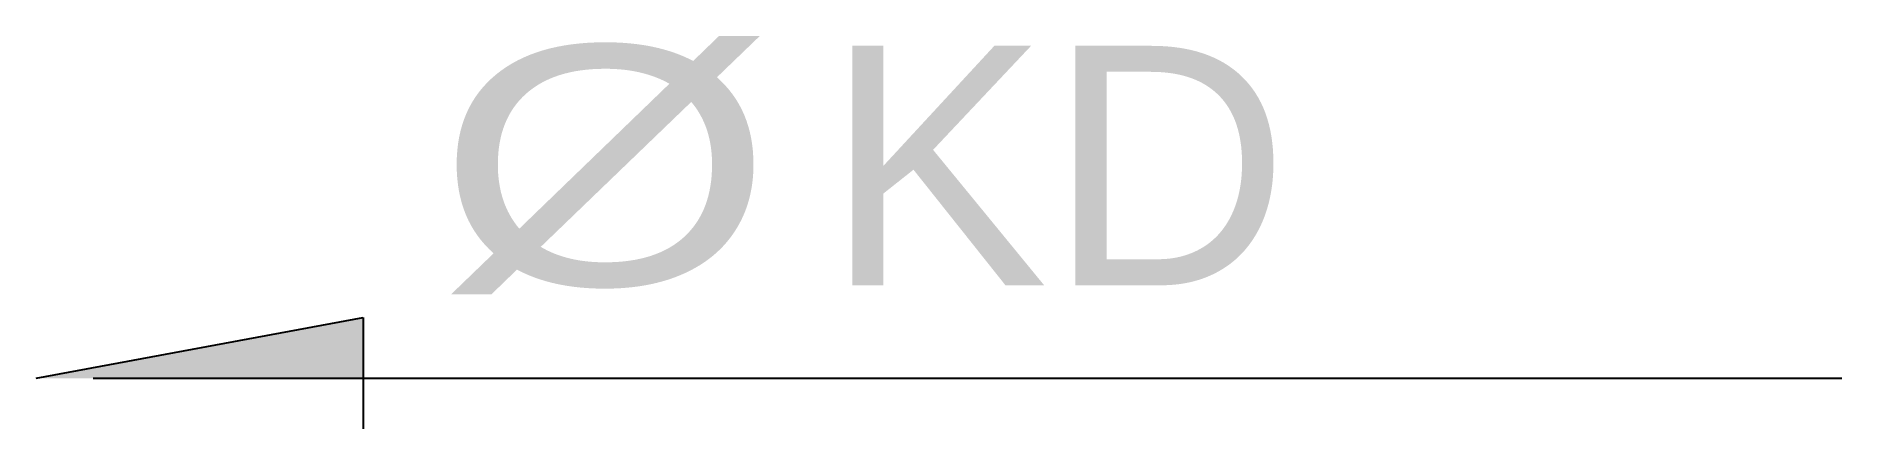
# Model space of a CAD drawing. Header units: inches. Extents: x 604721.1 to 604736.2, y 1197031.3 to 1197034.6.
import ezdxf

# ---------------------------------------------------------------- set-up
doc = ezdxf.new("R2010")
doc.units = ezdxf.units.IN
doc.header["$LTSCALE"] = 3
doc.header["$MEASUREMENT"] = 0
doc.layers.add('KDC', color=5, linetype='Continuous')
doc.styles.add('2d', font='VHELVEN.TTF', dxfattribs={"height": 2})

msp = doc.modelspace()

# ---------------------------------------------------------------- linework, layer by layer
at = {"layer": 'KDC', "color": 2}
for p, q in [((604721.081, 1197031.712), (604723.813, 1197032.218)), ((604723.813, 1197032.218), (604723.813, 1197031.288)), ((604721.559, 1197031.712), (604736.164, 1197031.712))]:
    msp.add_line(p, q, dxfattribs=at)
msp.add_solid([(604723.813, 1197032.218), (604721.081, 1197031.712), (604723.813, 1197031.712)], dxfattribs=at)

# ---------------------------------------------------------------- texts
at = {"layer": 'KDC', "color": 7, "style": '2d', "width": 1.3}
msp.add_text('Þ', height=2, dxfattribs=at).set_placement((604724.422, 1197032.488))
at = {"layer": 'KDC', "color": 7, "style": '2d'}
msp.add_attdef('KD', (604727.669, 1197032.488), '', height=2, dxfattribs=at)

doc.saveas('drawing.dxf')
